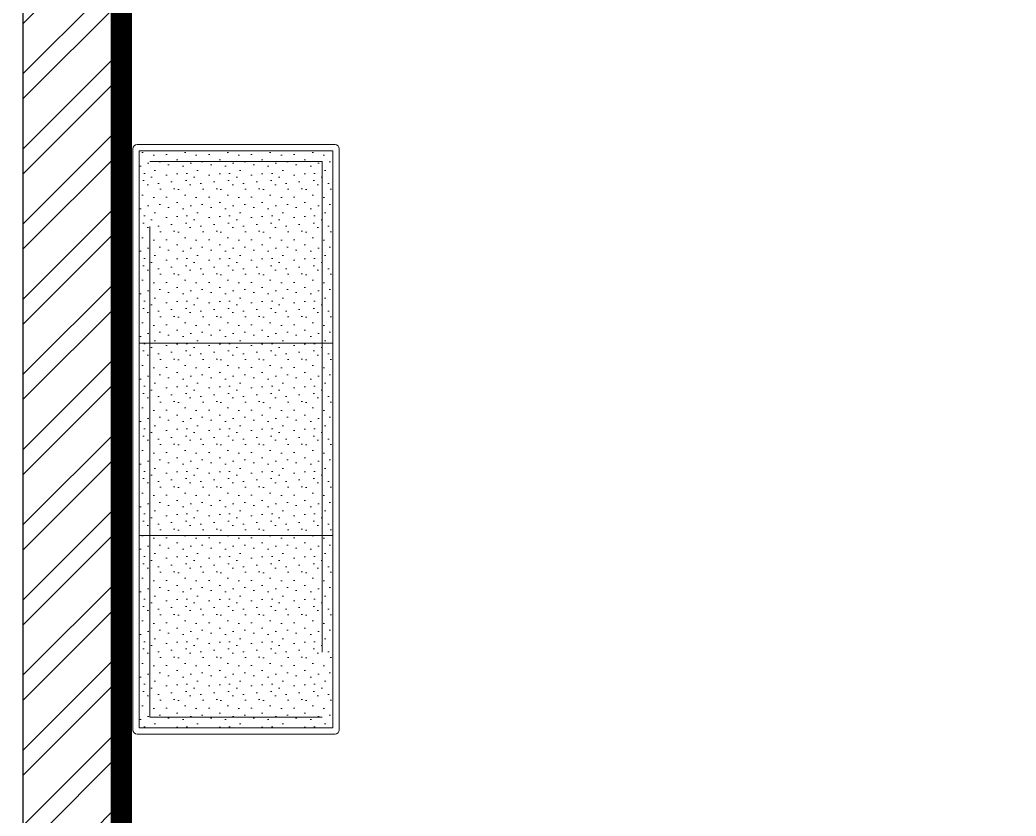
# Model space of a CAD drawing. Header units: feet. Extents: x 2962375 to 2970774, y -5767548 to -5746399.
# Drawn here: x 2962605 to 2964945, y -5757915 to -5756045 of the extents above; entities that cross this region are included whole.
import ezdxf

# ---------------------------------------------------------------- set-up
doc = ezdxf.new("R2010")
doc.units = ezdxf.units.FT
doc.header["$LTSCALE"] = 33
doc.header["$MEASUREMENT"] = 0
doc.linetypes.add('ACAD_ISO03W100', pattern=[30, 12, -18])
doc.linetypes.add('HIDDEN2', pattern=[4.7624999999999975, 3.174999999999998, -1.587499999999999])
doc.layers.add('A-WALL', color=1, linetype='Continuous')
for name, color, linetype, lineweight in [('LENS-DIM', 252, 'Continuous', 5), ('LENS-HATCH', 251, 'Continuous', 5), ('LK-FF&E FLOOR', 1, 'Continuous', 9), ('LK-MIRROR', 133, 'Continuous', 13), ('LN-ELEVATION-2', 103, 'Continuous', 20), ('LN-ELEVATION-5', 167, 'Continuous', 5), ('LN-HATCH', 251, 'Continuous', 0)]:
    doc.layers.add(name, color=color, linetype=linetype, lineweight=lineweight)

# ---------------------------------------------------------------- blocks, each defined once
blk = doc.blocks.new('A$C85344c99')
at = {"layer": 'LN-HATCH'}
h = blk.add_hatch(dxfattribs=at)
h.set_pattern_fill('ANSI32', color=256, scale=333, angle=180)
h.set_pattern_definition([(225, (-5558163.120870256, 5269426.97874028), (88.29995930067012, -88.29995930067015), []), (225, (-5558221.987509691, 5269426.97874028), (88.29995930067012, -88.29995930067015), [])])
h.paths.add_polyline_path([(-2806.24108709395, -19540.76680643111), (-2576.241087093949, -19540.76680643111), (-2576.241087093949, -13800.76680643111), (-2806.24108709395, -13800.76680643111)])
h.paths.add_polyline_path([(-2798.241087093949, -13140.76680643111), (-2568.241087093949, -13140.76680643111), (-2568.241087093949, -7407.766806431116), (-2798.241087093949, -7407.766806431116)])
h.paths.add_polyline_path([(-2798.241087093949, -6752.766806431115), (-2568.241087093949, -6752.766806431115), (-2568.241087093949, 205.2331935688853), (-2798.241087093949, 205.2331935688853)])
h.paths.add_polyline_path([(-2396.241087093949, 683.2331935688853), (4730.758912906981, 683.2331935688853), (4730.758912906981, 913.2331935688853), (-2396.241087093949, 913.2331935688853)])
at = {"layer": 'A-WALL'}
for points in [[(-2798.241087093949, -13140.76680643111), (-2798.241087093949, -7407.766806431116)], [(-2568.241087093949, -13140.76680643111), (-2568.241087093949, -7407.766806431116)]]:
    blk.add_lwpolyline(points, dxfattribs=at)
blk = doc.blocks.new('3 seater Bench 1385')
at = {"layer": 'LENS-HATCH', "lineweight": 0}
h = blk.add_hatch(dxfattribs=at)
h.set_pattern_fill('STIP1', color=177, scale=100, angle=269.9999999999999, pattern_type=2)
h.set_pattern_definition([(270, (6617025.245374651, -170439.1063060568), (100, -1.516e-13), [0, -100]), (270, (6617009.245374652, -170451.1063060568), (100, -1.516e-13), [0, -100]), (270, (6616985.245374652, -170446.1063060568), (100, -1.516e-13), [0, -100]), (270, (6616962.245374652, -170481.1063060568), (100, -1.516e-13), [0, -100]), (270, (6616998.245374652, -170478.1063060568), (100, -1.516e-13), [0, -100]), (270, (6617022.245374652, -170505.1063060568), (100, -1.516e-13), [0, -100]), (270, (6617029.245374651, -170470.1063060568), (100, -1.516e-13), [0, -100]), (270, (6616988.245374651, -170512.1063060568), (100, -1.516e-13), [0, -100]), (270, (6616956.245374652, -170507.1063060568), (100, -1.516e-13), [0, -100]), (270, (6616941.245374651, -170433.1063060568), (100, -1.516e-13), [0, -100]), (270, (6616961.245374652, -170451.1063060568), (100, -1.516e-13), [0, -100]), (270, (6616942.245374652, -170465.1063060568), (100, -1.516e-13), [0, -100]), (270, (6617006.245374652, -170526.1063060568), (100, -1.516e-13), [0, -100]), (270, (6616981.245374652, -170494.1063060568), (100, -1.516e-13), [0, -100]), (270, (6617014.245374652, -170486.1063060568), (100, -1.516e-13), [0, -100]), (270, (6617005.245374651, -170503.1063060568), (100, -1.516e-13), [0, -100]), (270, (6616978.245374651, -170467.1063060568), (100, -1.516e-13), [0, -100]), (270, (6617032.245374652, -170495.1063060568), (100, -1.516e-13), [0, -100]), (270, (6616973.245374651, -170526.1063060568), (100, -1.516e-13), [0, -100]), (270, (6616943.245374651, -170523.1063060568), (100, -1.516e-13), [0, -100])])
h.paths.add_polyline_path([(677.5000000004657, 227.5), (225.8333333334885, 227.5), (225.8333333334885, -227.5), (677.5000000004657, -227.5)])
h.paths.add_polyline_path([(-225.8333333334885, 227.5), (225.8333333334885, 227.5), (225.8333333334885, -227.5), (-225.8333333334885, -227.5)])
h.paths.add_polyline_path([(-677.5000000004657, 227.5), (-225.8333333334885, 227.5), (-225.8333333334885, -227.5), (-677.5000000004657, -227.5)])
at = {"layer": 'LN-ELEVATION-2', "ltscale": 0.5}
for points in [[(-677.5000000004657, 227.5), (-225.8333333334885, 227.5), (-225.8333333334885, -227.5), (-677.5000000004657, -227.5)], [(-225.8333333334885, 227.5), (225.8333333334885, 227.5), (225.8333333334885, -227.5), (-225.8333333334885, -227.5)], [(677.5000000004657, 227.5), (225.8333333334885, 227.5), (225.8333333334885, -227.5), (677.5000000004657, -227.5)]]:
    blk.add_lwpolyline(points, close=True, dxfattribs=at)
at = {"layer": 'LN-ELEVATION-5', "ltscale": 0.5}
blk.add_lwpolyline([(682.4999999995343, 242.5), (-682.5000000004655, 242.5, 0.4142135623730951), (-692.5000000004655, 232.5), (-692.5000000004655, -232.5, 0.4142135623730951), (-682.5000000004655, -242.5), (682.4999999995343, -242.5, 0.4142135623730951), (692.4999999995343, -232.5), (692.4999999995343, 232.5, 0.4142135623730951)], format="xyb", close=True, dxfattribs=at)
blk.add_lwpolyline([(677.4999999995343, 227.5), (-677.5000000004657, 227.5), (-677.5000000004657, -227.5), (677.4999999995343, -227.5)], close=True, dxfattribs=at)
at = {"layer": 'LN-ELEVATION-5', "linetype": 'HIDDEN2', "ltscale": 11}
blk.add_lwpolyline([(-652.5000000004657, 202.5), (652.5000000004657, 202.5), (652.5000000004657, -202.5), (-652.5000000004657, -202.5)], close=True, dxfattribs=at)

msp = doc.modelspace()

# ---------------------------------------------------------------- linework, layer by layer
at = {"layer": 'LK-MIRROR', "linetype": 'ACAD_ISO03W100', "ltscale": 0.05, "const_width": 50}
msp.add_lwpolyline([(2962842.597603365, -5755563.546477256), (2962842.597603365, -5758052.546477256)], dxfattribs=at)

# ---------------------------------------------------------------- block references
at = {"layer": 'LENS-DIM', "color": 2}
msp.add_blockref('A$C85344c99', (2965410.838690459, -5747311.779670825), dxfattribs=at)
at = {"layer": 'LK-FF&E FLOOR', "rotation": 270}
msp.add_blockref('3 seater Bench 1385', (2963112.420834669, -5757029.958813105), dxfattribs=at)

doc.saveas('drawing.dxf')
